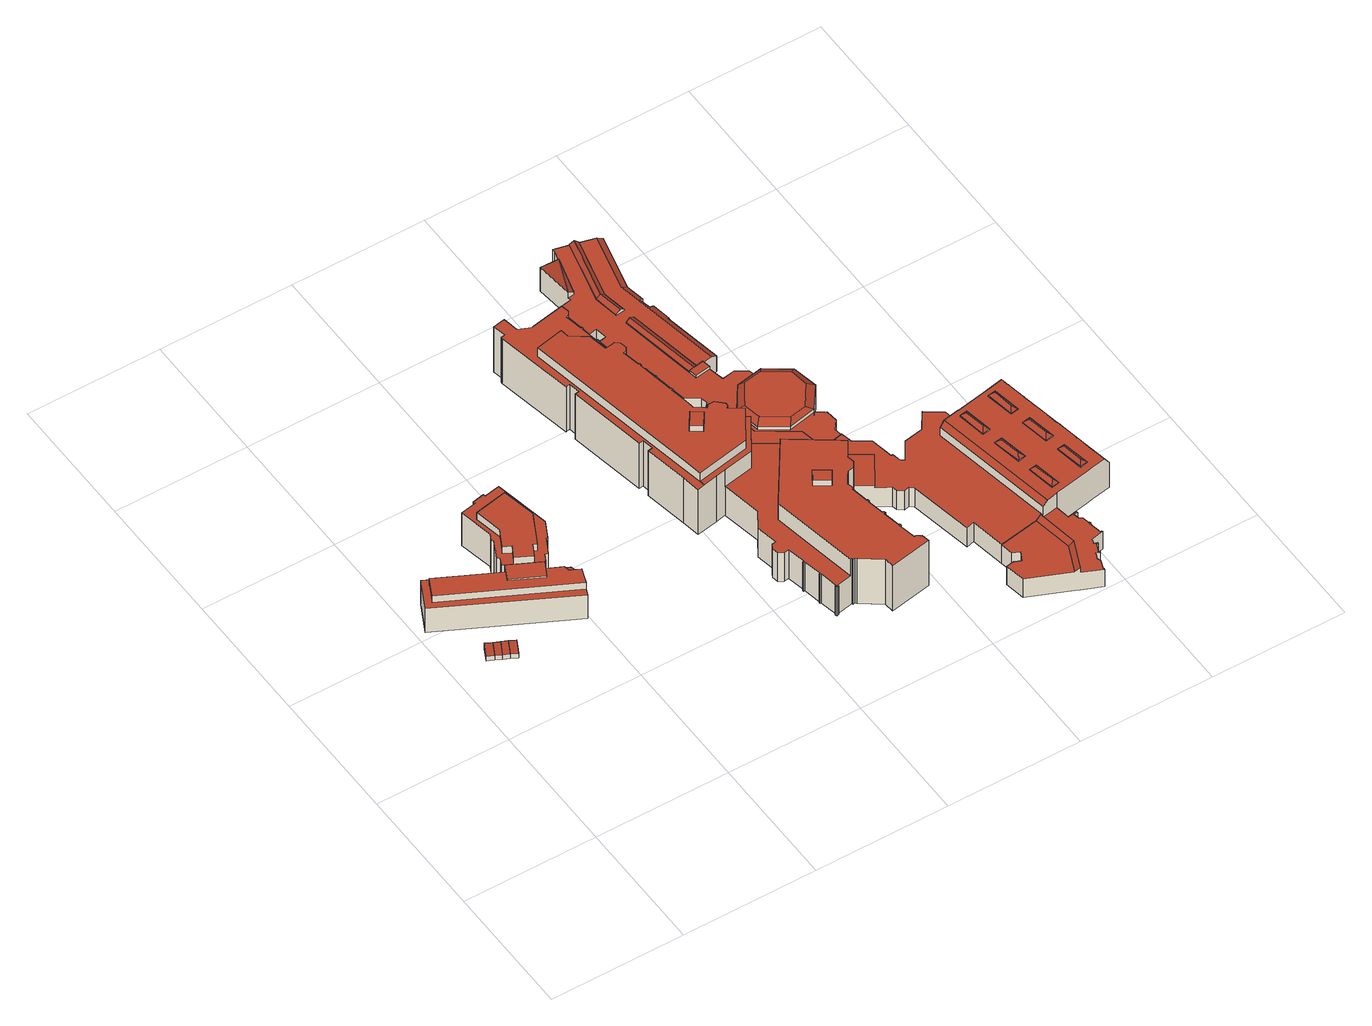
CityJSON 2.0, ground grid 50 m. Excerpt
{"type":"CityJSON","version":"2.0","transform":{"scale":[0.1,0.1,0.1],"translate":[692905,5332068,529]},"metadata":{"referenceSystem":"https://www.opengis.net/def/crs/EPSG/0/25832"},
"CityObjects":{
"building1":{"type":"Building","attributes":{"Gemeindeschluessel":"09162000","HoeheDach":"535.984","HoeheGrund":"533.250","Methode":"2000","NiedrigsteTraufeDesGebaeudes":"535.336","Geometrietyp2DReferenz":"3000","function":"31001_2000","roofType":"1000","measuredHeight":2.73},"geometry":[{"type":"MultiSurface","lod":"2","boundaries":[[[0,1,2,3]],[[4,5,6,7]],[[7,6,1,0]],[[4,7,0,3]],[[3,2,5,4]],[[2,1,6,5]]],"semantics":{"surfaces":[{"type":"WallSurface"},{"type":"GroundSurface"},{"type":"RoofSurface"}],"values":[0,0,0,1,0,2]}}]},
"building2":{"type":"Building","attributes":{"Gemeindeschluessel":"09162000","HoeheDach":"535.984","HoeheGrund":"533.170","Methode":"2000","NiedrigsteTraufeDesGebaeudes":"535.336","Geometrietyp2DReferenz":"3000","function":"31001_2000","roofType":"1000","measuredHeight":2.81},"geometry":[{"type":"MultiSurface","lod":"2","boundaries":[[[8,9,10,11]],[[3,0,8,11]],[[0,1,9,8]],[[3,2,1,0]],[[10,9,1,2]],[[11,10,2,3]]],"semantics":{"surfaces":[{"type":"WallSurface"},{"type":"GroundSurface"},{"type":"RoofSurface"}],"values":[0,1,0,0,2,0]}}]},
"building3":{"type":"Building","attributes":{"Gemeindeschluessel":"09162000","HoeheDach":"535.985","HoeheGrund":"533.180","Methode":"2000","NiedrigsteTraufeDesGebaeudes":"535.336","Geometrietyp2DReferenz":"3000","function":"31001_2000","roofType":"1000","measuredHeight":2.81},"geometry":[{"type":"MultiSurface","lod":"2","boundaries":[[[12,13,14,15]],[[11,8,12,15]],[[15,14,10,11]],[[14,13,9,10]],[[11,10,9,8]],[[8,9,13,12]]],"semantics":{"surfaces":[{"type":"WallSurface"},{"type":"GroundSurface"},{"type":"RoofSurface"}],"values":[0,1,0,2,0,0]}}]},
"building4":{"type":"Building","attributes":{"Gemeindeschluessel":"09162000","HoeheDach":"535.984","HoeheGrund":"533.190","Methode":"2000","NiedrigsteTraufeDesGebaeudes":"535.335","Geometrietyp2DReferenz":"3000","function":"31001_2000","roofType":"1000","measuredHeight":2.79},"geometry":[{"type":"MultiSurface","lod":"2","boundaries":[[[12,13,16,17]],[[15,12,17,18]],[[17,16,19,18]],[[19,16,13,14]],[[18,19,14,15]],[[15,14,13,12]]],"semantics":{"surfaces":[{"type":"WallSurface"},{"type":"GroundSurface"},{"type":"RoofSurface"}],"values":[0,1,0,2,0,0]}}]},
"building5":{"type":"Building","attributes":{"Gemeindeschluessel":"09162000","HoeheDach":"548.750","HoeheGrund":"534.010","Methode":"2000","NiedrigsteTraufeDesGebaeudes":"545.140","Geometrietyp2DReferenz":"3000","function":"31001_9998","roofType":"1000","measuredHeight":14.74,"storeysAboveGround":4},"geometry":[{"type":"MultiSurface","lod":"2","boundaries":[[[20,21,22,23,24,25,26,27,28]],[[29,30,31,32,33,34,35,36,37,38,39]],[[40,41,25,24,23]],[[42,36,35,43]],[[44,45,33,32,46,47]],[[27,48,49,28]],[[50,38,37,51]],[[37,36,42,51]],[[33,45,52,34]],[[42,43,53,41,40,54,55,50,51]],[[52,56,53,43,35,34]],[[29,39,20,28,49,57]],[[44,56,52,45]],[[58,30,29,57]],[[46,32,31,59]],[[26,60,48,27]],[[21,20,39,38,50,55]],[[59,58,57,49,48,60,47,46]],[[59,31,30,58]],[[26,25,41,53,56,44,47,60]],[[21,55,54,22]],[[22,54,40,23]]],"semantics":{"surfaces":[{"type":"GroundSurface"},{"type":"RoofSurface"},{"type":"WallSurface"}],"values":[0,1,2,2,2,2,2,2,2,1,2,2,1,2,2,2,2,1,2,2,2,2]}}]},
"building6":{"type":"Building","attributes":{"Gemeindeschluessel":"09162000","HoeheDach":"551.940","HoeheGrund":"533.730","Methode":"2000","NiedrigsteTraufeDesGebaeudes":"548.770","Geometrietyp2DReferenz":"3000","function":"31001_9998","roofType":"1000","measuredHeight":18.21,"storeysAboveGround":4},"geometry":[{"type":"MultiSurface","lod":"2","boundaries":[[[61,62,63,64]],[[65,66,67,68]],[[69,70,71,72]],[[73,74,75,76,77,78,79,80,81,82,83,84,65,68,85,86,61,64]],[[87,88,89,90]],[[79,78,91,92]],[[76,93,94,77]],[[68,67,95,85]],[[81,96,97,82]],[[87,90,98,99]],[[72,71,100,101]],[[84,102,66,65]],[[83,103,102,84]],[[77,94,91,78]],[[104,105,106,88,87,99,107,69,72,101,63,62,108,95,67,66,102,103,97,96,109,92,91,94,93,110,111,112]],[[82,97,103,83]],[[85,95,108,86]],[[104,113,114,105]],[[80,109,96,81]],[[99,98,115,107]],[[106,116,89,88]],[[73,64,63,101,100,113,104,112]],[[80,79,92,109]],[[73,112,111,74]],[[74,111,110,75]],[[107,115,70,69]],[[86,108,62,61]],[[105,114,116,106]],[[89,116,114,113,100,71,70,115,98,90]],[[76,75,110,93]]],"semantics":{"surfaces":[{"type":"WallSurface"},{"type":"GroundSurface"},{"type":"RoofSurface"}],"values":[0,0,0,1,0,0,0,0,0,0,0,0,0,0,2,0,0,0,0,0,0,0,0,0,0,0,0,0,2,0]}}]},
"building7":{"type":"Building","attributes":{"name":"Anton-Fingerle-Bildungszentrum","Gemeindeschluessel":"09162000","HoeheDach":"556.370","HoeheGrund":"529.050","Methode":"2000","NiedrigsteTraufeDesGebaeudes":"536.110","Geometrietyp2DReferenz":"3000","function":"31001_3020","roofType":"1000","measuredHeight":27.32,"storeysAboveGround":4},"geometry":[{"type":"MultiSurface","lod":"2","boundaries":[[[117,118,119,120]],[[121,122,123,124]],[[125,126,127,128]],[[129,130,131,132]],[[133,134,135,136]],[[137,138,139,140]],[[141,142,143,144]],[[145,146,147,148]],[[149,150,151,152,153,154]],[[155,156,157,158]],[[159,160,161,162]],[[163,164,165,166]],[[167,168,169,170]],[[171,172,173,174]],[[175,176,177,178]],[[158,157,179,180]],[[181,182,183,184]],[[140,139,185,186]],[[187,188,189,190]],[[191,192,193,194]],[[195,196,197,198]],[[199,200,201,202]],[[203,204,205,206]],[[207,208,209,210]],[[211,212,213,214,215,216]],[[217,218,219,220]],[[221,222,126,125]],[[223,224,225,226]],[[227,228,229,230]],[[231,232,233,234]],[[148,147,235,236]],[[237,238,239,240]],[[241,242,243,244]],[[245,246,247,248]],[[249,250,251,252]],[[253,254,255,256]],[[257,258,259,260]],[[261,262,263,264]],[[265,266,267,268]],[[269,270,271,272]],[[273,274,275,276,277,278,279,280,281]],[[282,283,284,285]],[[286,287,288,289]],[[290,291,292,293]],[[294,295,296,297,298,299,300]],[[230,229,301]],[[302,303,304,305]],[[237,240,306,307,308,309,310,311,243,242,312,313,314,315,155,158,180,316,317,205,204,318,319,320,321,322,323,324,325,326,327,328]],[[329,330,331,332]],[[333,334,335,336,337,338]],[[339,340,341,342]],[[343,313,312,344]],[[177,345,130]],[[346,347,348,349]],[[350,351,352,353]],[[354,308,307,355]],[[356,326,325,357]],[[358,359,360,361]],[[362,363,364,365]],[[366,367,368,369]],[[370,371,372,373]],[[374,375,371,370]],[[376,377,378,379]],[[380,323,322,381]],[[382,383,213,212]],[[384,385,386,387,388,389,335,334]],[[390,391,392,393]],[[394,395,164,163]],[[373,372,396,397]],[[398,399,400,401]],[[402,403,404,405]],[[406,407,231,234]],[[408,409,410,411,412]],[[413,414,415,416]],[[161,417,418,419,420,421,162]],[[422,423,424,425]],[[296,384,334,333,338,426,427,297]],[[428,429,430,431]],[[381,322,321,432]],[[433,434,200,435]],[[436,259,258,437]],[[438,439,440,441,442,443,434,433]],[[444,445,446,447]],[[448,449,450,451]],[[452,453,454,455]],[[456,457,458,459]],[[225,224,232,231]],[[460,461,462,463,120,119]],[[464,465,466,467,468,469,470,471,472,473,474,475]],[[476,477,478,479]],[[285,284,480,481]],[[482,483,484,485]],[[486,436,437,487]],[[488,489,483,482]],[[345,177,176,490]],[[418,417,491,492]],[[493,494,495,496]],[[179,497,498,317,316,180]],[[279,278,499,500,501,502,503,504,189,188,255,254,505,506,507,508,509,430,429,510,511,185,139,138,512,513,514,150,149,154,515,516,517,518,519,520,521,522,523,280],[524,525,526,527]],[[528,229,228,529]],[[530,517,516,531]],[[532,533,534,535]],[[536,487,258,257]],[[537,331,330,538,539,540,541,542,450,449,408,412]],[[543,544,545,546]],[[547,338,337,548,549]],[[550,551,351,350]],[[552,553,554,555]],[[556,515,154,153]],[[299,549,548,557,558,300]],[[559,540,539,560]],[[434,443,118,561,201,200]],[[420,419,383,382]],[[479,478,222,221]],[[525,457,456,526]],[[562,563,564,565]],[[566,567,568,569]],[[570,571,572,573]],[[389,574,575,332,331,537,576,335]],[[577,578,579,580]],[[581,582,583,584,393,392]],[[531,516,515,556]],[[178,177,130,129]],[[529,228,585,586]],[[587,588,589]],[[481,480,553,552]],[[590,191,194,591]],[[470,469,592,593]],[[361,360,594,595]],[[596,597,172,171]],[[598,599,600,601,276,275,602]],[[603,604,605,606,607,608,609]],[[610,435,200,199]],[[416,415,611,612]],[[613,614,462,461,615]],[[247,246,616,617]],[[615,461,460,441,440]],[[618,619,620,621]],[[622,623,624,625]],[[626,627,628,629]],[[630,631,632,633]],[[136,135,634,635]],[[636,324,323,380]],[[228,227,585]],[[637,301,229,528]],[[638,639,640,641]],[[642,643,644,645,407,406]],[[646,647,648,649]],[[650,651,359,358]],[[652,653,654,655]],[[505,254,253,656,657,506]],[[379,378,658,659]],[[660,661,662,663]],[[663,662,262,261]],[[664,522,521,665]],[[666,667,668,669]],[[546,545,122,121]],[[397,396,578,577]],[[670,671,672,673]],[[236,235,674,675]],[[676,677,678,679]],[[680,589,588,681]],[[625,624,597,596]],[[682,509,508,683]],[[684,685,399,398]],[[591,194,627,626]],[[614,613,395,394]],[[659,658,686,687]],[[641,640,533,532]],[[688,689,690,691,692,693,694,695,468,467,466,465,464,498,497,179],[626,629,590,591],[681,696,697,680],[141,144,452,455],[528,529,586,637],[257,260,698,536],[175,178,129,132]],[[699,700,701,702,492,491]],[[216,215,377,376]],[[703,704,705,706]],[[365,364,677,676]],[[707,708,587,589]],[[485,484,146,145]],[[226,225,645,644]],[[709,710,711,712]],[[349,348,713,714]],[[595,594,631,630]],[[715,716,717,718]],[[442,119,118,443]],[[190,189,504,719]],[[244,243,311,720]],[[721,142,454]],[[722,723,270,269]],[[259,436,486]],[[724,510,429,428]],[[725,520,519,726]],[[195,727,728,729,730,731,196]],[[673,672,544,543]],[[704,184,183,343,344,678,677,364,363,705]],[[210,209,732,733]],[[687,686,734,735]],[[583,582,736,737]],[[738,511,510,724]],[[612,611,391,390]],[[739,740,741,742,743,744,669,668,695,694,693,692,691,690]],[[745,238,237,328,746,747,748]],[[569,568,749,750]],[[751,752,623,622]],[[527,459,458,524]],[[735,734,567,566]],[[649,648,551,550]],[[277,753,754,500,499,278]],[[128,127,755,756]],[[303,439,438,304]],[[508,757,160,159,683]],[[758,233,232,224,223,411,410,759,760,761,762,763,565,564]],[[170,169,445,444]],[[701,700,748,747]],[[293,292,283,282]],[[764,765,268,267,766,767]],[[768,769,770,771]],[[168,772,534,533,640,639,400,399,685,773,602,275,274,273,281,774,664,665,725,726,775,732,209,208,424,423,736,582,581,392,391,611,415,414,776,634,135,134,446,445,169]],[[744,743,742,741,740,739,777,366,369,570,573,751,622,625,596,171,174,778,646,649,550,350,353,779,476,479,221,125,128,756,780,715,718,781,782,783,703,706,362,365,676,679,784,241,244,720,785,786,354,355,787,788,265,268,765,764,789,488,482,485,145,148,236,675,290,293,282,285,481,552,555,790,346,349,714,650,358,361,595,630,633,728,727,195,198,791,722,269,272,792,248,247,617,249,252,793,794,402,405,652,655,339,342,795,796,797,600,599,598,798,684,398,401,638,641,532,535,799,167,170,444,447,133,136,635,800,413,416,612,390,393,584,583,737,422,425,207,210,733,801,802,803,530,531,556,153,152,151,804,805,806,137,140,186,738,724,428,431,682,683,159,162,421,420,382,212,211,216,376,379,659,687,735,566,569,750,807,808,809,810,811,812,562,565,763,762,761,760,759,813,814,448,451,815,816,559,560,817,329,332,575,574,389,388,387,818,286,289,819,820,117,120,463,462,614,394,163,166,821,356,357,636,380,381,432,822,823,824,203,206,825,475,474,473,472,471,470,593,660,663,261,264,826,618,621,827,374,370,373,397,577,580,670,673,543,546,121,124,666,669]],[[192,628,627,193]],[[260,259,486,698]],[[824,318,204,203]],[[756,755,828,780]],[[823,319,318,824]],[[730,729,632,631,594,360,359,651,713,348,347,829,554,553,480,284,283,292,291,674,235,147,146,484,483,489,830,767,766,267,266,770,769,604,603,609,831,832,833],[712,217,220,709]],[[754,834,835,502,501,500]],[[804,514,513,805]],[[431,430,509,682]],[[733,732,775,801]],[[369,368,571,570]],[[272,271,836,792]],[[822,320,319,823]],[[802,801,775,726,519]],[[787,355,307,306,837,771,788]],[[568,567,734,686,658,378,377,215,214,213,383,419,418,492,702,701,747,746,838,165,164,395,613,302,305,610,199,202,288,287,839,386,385,295,294,300,558,557,336,335,576,537,412,411,223,226,644,643,642,840,758,564,563,841,842,843,844,845,846,749]],[[586,585,301,637]],[[826,847,619,618]],[[848,849,850,851]],[[447,446,134,133]],[[642,406,234,840]],[[156,688,179,157]],[[264,263,847,826]],[[220,219,710,709]],[[580,579,671,670]],[[633,632,729,728]],[[799,772,168,167]],[[174,173,852,778]],[[593,592,661,660]],[[441,460,119,442]],[[746,328,327,838]],[[697,707,589,680]],[[298,427,547,549,299]],[[304,438,433,435]],[[598,602,773,798]],[[407,645,225,231]],[[298,297,427]],[[256,255,188,187]],[[750,749,846,807]],[[759,410,409,813]],[[621,620,853,827]],[[780,828,716,715]],[[455,454,142,141]],[[797,854,601,600]],[[833,832,831,609,608,855,856,857]],[[785,310,309,786]],[[718,717,858,781]],[[502,835,859,860,861,862,503]],[[143,863,453]],[[820,561,118,117]],[[451,450,542,815]],[[405,404,653,652]],[[329,817,560,539,538,330]],[[526,456,459,527]],[[843,864,865,844]],[[844,865,866,845]],[[848,494,493,860,859,867,849]],[[605,604,769,768]],[[426,338,547,427]],[[353,352,868,779]],[[193,627,194]],[[802,519,518,803]],[[132,131,176,175]],[[198,197,869,791]],[[124,123,667,666]],[[573,572,752,751]],[[387,386,839,818]],[[820,819,289,288,202,201,561]],[[794,870,403,402]],[[803,518,517,530]],[[628,192,191]],[[708,871,588,587]],[[305,304,435,610]],[[774,523,522,664]],[[805,513,512,806]],[[792,836,245,248]],[[731,730,833,857]],[[542,541,540,559,816,815]],[[800,776,414,413]],[[872,182,181,873]],[[314,313,343]],[[464,475,825,206,205,317,498]],[[144,143,453,452]],[[186,185,511,738]],[[788,771,770,266,265]],[[681,588,871,696]],[[874,657,656,253,256,187,190,719,862,861,860,493,496,606,605,768,771,837,239,238,745,748,700,699,491,417,161,160,757]],[[453,863,721,454]],[[437,258,487]],[[838,327,326,356,821,166,165]],[[840,234,233,758]],[[679,678,344,784]],[[696,871,707,697]],[[675,674,291,290]],[[784,344,312,242,241]],[[714,713,651,650]],[[555,554,829,790]],[[818,839,287,286]],[[871,708,707]],[[183,182,875,314,343]],[[812,841,563,562]],[[806,512,138,137]],[[712,711,218,217]],[[876,864,843,842,811,810,809]],[[408,449,448,814,813,409]],[[342,341,877,795]],[[808,807,846,845,866,876,809]],[[793,878,870,794]],[[879,315,875,182,872]],[[314,875,315]],[[796,795,877,851,850,854,797]],[[811,842,841,812]],[[535,534,772,799]],[[151,150,514,804]],[[858,717,716,828,755,127,126,222,478,477,868,352,351,551,648,647,852,173,172,597,624,623,752,572,571,368,367,880,881,882,879,872,873]],[[635,634,776,800]],[[496,495,607,606]],[[281,280,523,774]],[[524,458,457,525]],[[252,251,878,793]],[[130,345,490,131]],[[629,628,191,590]],[[665,521,520,725]],[[830,489,488,789,764,767]],[[357,325,324,636]],[[827,853,375,374]],[[879,882,881,880,689,688,156,155,315]],[[689,880,367,366,777,739,690]],[[557,548,337,336]],[[240,239,837,306]],[[615,440,439,303]],[[783,782,781,858,873,181,184,704,703]],[[790,829,347,346]],[[695,668,667,123,122,545,544,672,671,579,578,396,372,371,375,853,620,619,847,263,262,662,661,592,469,468]],[[385,384,296,295]],[[425,424,208,207]],[[276,601,854,850,849,867,859,835,834,754,753,277]],[[432,321,320,822]],[[866,864,876]],[[613,615,303,302]],[[737,736,423,422]],[[798,773,685,684]],[[706,705,363,362]],[[507,506,657,874,757,508]],[[617,616,250,249]],[[404,403,870,878,251,250,616,246,245,836,271,270,723,869,197,196,731,857,856,855,608,607,495,494,848,851,877,341,340,654,653]],[[865,864,866]],[[401,400,639,638]],[[585,227,230,301]],[[791,869,723,722]],[[778,852,647,646]],[[863,143,142,721]],[[720,311,310,785]],[[779,868,477,476]],[[490,176,131]],[[655,654,340,339]],[[219,218,711,710]],[[698,486,487,536]],[[719,504,503,862]],[[786,309,308,354]]],"semantics":{"surfaces":[{"type":"WallSurface"},{"type":"RoofSurface"},{"type":"GroundSurface"}],"values":[0,0,0,0,0,0,0,0,0,0,0,0,0,0,0,0,1,0,0,1,0,0,0,0,0,0,0,0,1,1,0,0,0,0,0,0,0,0,0,0,0,0,0,0,0,1,0,1,0,0,0,0,1,0,0,0,0,0,0,0,0,0,0,0,0,0,0,0,0,0,0,1,1,0,0,0,1,0,0,1,1,1,0,0,0,1,1,0,0,0,0,0,1,0,1,0,0,0,1,0,0,0,0,1,0,1,0,0,0,0,0,1,0,0,0,0,0,0,0,0,0,0,0,0,1,0,0,0,0,0,0,0,0,0,0,0,1,0,0,0,0,0,0,1,0,0,0,0,0,0,0,0,0,0,0,0,0,0,0,0,0,0,0,0,0,0,0,0,0,1,0,0,0,0,1,0,0,0,0,0,0,1,0,0,1,0,1,0,0,0,0,1,0,0,0,0,0,0,0,0,0,0,0,0,0,0,1,0,0,0,0,0,0,0,1,2,1,0,0,0,0,1,0,0,0,0,0,0,0,0,0,1,0,0,0,0,0,1,0,0,0,0,0,0,0,1,0,0,1,1,0,1,0,0,0,0,0,0,0,0,0,0,0,0,1,0,0,0,0,0,0,0,0,0,0,0,1,0,0,0,0,0,0,0,0,0,1,1,0,0,0,0,0,0,0,0,0,0,0,0,0,0,1,1,1,0,0,0,0,0,0,0,0,0,1,1,0,0,0,0,0,0,0,0,0,0,0,0,0,0,1,0,0,0,0,0,1,0,0,0,0,0,0,0,0,0,1,0,0,1,0,0,1,0,1,0,0,0,0,0,0,1,1,0,1,0,0,1,0,0,1,0,1,0,0,0]}}]}
},
"vertices":[
[151,822,42],[151,822,70],[129,777,63],[129,777,42],[105,789,42],[105,789,63],[127,834,70],[127,834,42],
[174,811,42],[174,811,70],[151,766,63],[151,766,42],
[196,801,42],[196,801,70],[173,755,63],[173,755,42],
[220,789,70],[220,789,42],[197,743,42],[197,743,63],
[485,803,50],[468,757,50],[8,990,50],[63,1099,50],[197,1032,50],[292,984,50],[417,921,50],[489,885,50],[501,844,50],[498,836,192],[461,854,192],[457,875,192],[403,901,192],[386,867,192],[273,924,192],[290,958,192],[74,1067,192],[40,1000,192],[477,780,192],[485,803,192],[63,1099,161],[292,984,161],[74,1067,161],[290,958,161],[414,922,198],[386,867,198],[403,901,161],[414,922,161],[489,885,161],[501,844,161],[477,780,161],[40,1000,161],[273,924,198],[301,979,161],[8,990,161],[468,757,161],[301,979,198],[498,836,161],[461,854,161],[457,875,161],[417,921,161],
[431,947,47],[431,947,198],[417,921,198],[417,921,47],[510,1065,47],[510,1065,198],[478,1001,198],[478,1001,47],[421,974,198],[421,974,229],[408,981,229],[408,981,198],[292,984,47],[305,1010,47],[296,1019,47],[329,1085,47],[322,1090,47],[335,1114,47],[310,1240,47],[368,1251,47],[366,1259,47],[410,1268,47],[412,1260,47],[470,1271,47],[472,1002,47],[443,945,47],[335,1191,198],[355,1090,198],[355,1090,229],[335,1191,229],[335,1114,198],[310,1240,198],[329,1085,198],[322,1090,198],[472,1002,198],[366,1259,198],[410,1268,198],[456,1215,229],[456,1215,198],[385,937,229],[385,937,198],[470,1271,198],[412,1260,198],[327,966,198],[349,1010,198],[321,1024,198],[481,1093,198],[443,945,198],[368,1251,198],[296,1019,198],[305,1010,198],[292,984,198],[327,966,229],[349,1010,229],[481,1093,229],[321,1024,229],
[1489,1311,0],[1489,1311,99],[1575,1251,99],[1575,1251,0],[2164,434,0],[2164,434,112],[2165,429,112],[2165,429,0],[1958,78,0],[1958,78,80],[1945,84,80],[1945,84,0],[2074,365,147],[2074,365,150],[2055,468,150],[2055,468,147],[872,1847,0],[872,1847,210],[882,1793,210],[882,1793,0],[1114,1352,0],[1114,1352,249],[1119,1354,249],[1119,1354,0],[1961,449,147],[1961,449,150],[1979,348,150],[1979,348,147],[1406,573,0],[1406,573,210],[1407,566,210],[1407,566,0],[1093,1468,249],[1101,1424,249],[1101,1424,0],[1093,1468,0],[1088,1490,0],[1088,1490,249],[1891,304,89],[1891,304,127],[1807,767,127],[1807,767,89],[1144,1212,0],[1144,1212,94],[1220,1226,94],[1220,1226,0],[1572,1007,0],[1572,1007,86],[1546,973,86],[1546,973,0],[823,1783,0],[823,1783,210],[822,1789,210],[822,1789,0],[2004,202,0],[2004,202,80],[1999,200,80],[1999,200,0],[2083,473,147],[2083,473,150],[2102,371,150],[2102,371,147],[1826,772,147],[1826,772,89],[1858,41,101],[1905,150,101],[1886,150,86],[1842,48,86],[1120,1348,249],[1120,1348,0],[1213,1160,94],[1213,1160,249],[1238,1134,249],[1238,1134,94],[1895,652,150],[1907,670,165],[1893,744,165],[1876,757,150],[1162,377,0],[1162,377,134],[1163,373,134],[1163,373,0],[1388,1292,86],[1388,1292,99],[1464,1307,99],[1464,1307,86],[1816,884,0],[1816,884,89],[1877,842,89],[1877,842,0],[1066,1612,0],[1066,1612,210],[1071,1614,210],[1071,1614,0],[1210,1414,0],[1221,1350,0],[1221,1350,86],[1210,1414,86],[1197,1488,86],[1197,1488,0],[1369,720,210],[1369,720,235],[1344,684,235],[1344,684,210],[1961,84,0],[1961,84,80],[1312,2087,86],[1312,2087,89],[1257,1856,89],[1257,1856,86],[2028,693,165],[2045,681,150],[2026,784,150],[2015,767,165],[1240,1854,101],[1297,2090,101],[1281,2094,89],[1223,1853,89],[1402,565,210],[1402,565,0],[1476,886,89],[1476,886,94],[1588,811,94],[1588,811,89],[1691,398,0],[1691,398,89],[1661,391,89],[1661,391,0],[1140,450,134],[1144,451,134],[1144,451,0],[1140,450,0],[1126,516,0],[1126,516,134],[1125,522,134],[1125,522,0],[1180,1150,94],[1180,1150,249],[1188,1160,249],[1188,1160,94],[2055,629,147],[2055,629,150],[2074,524,150],[2074,524,147],[2108,745,0],[2108,745,110],[2109,740,110],[2109,740,0],[1443,711,0],[1443,711,210],[1420,707,210],[1420,707,0],[1159,379,0],[1159,379,134],[1145,445,134],[1145,445,0],[996,985,210],[1006,928,210],[1010,908,210],[1010,908,211],[1006,928,211],[1006,928,249],[996,985,249],[873,1658,249],[873,1658,210],[1415,494,0],[1415,494,210],[1428,429,210],[1428,429,0],[1419,1359,0],[1419,1359,86],[1459,1332,86],[1459,1332,0],[1419,502,0],[1419,502,210],[1421,495,210],[1421,495,0],[1297,1429,86],[1303,1399,86],[1303,1399,98],[1297,1429,98],[1297,1429,89],[1247,1717,89],[1247,1717,86],[1998,779,150],[1427,1051,86],[1427,1051,99],[1343,1108,99],[1343,1108,86],[1514,696,89],[1560,665,89],[1564,646,89],[1584,632,89],[1602,636,89],[1618,625,89],[1713,271,89],[1861,298,89],[1866,299,89],[1880,302,89],[1872,780,89],[1887,783,89],[1773,821,89],[1702,808,89],[1658,740,89],[1644,751,89],[1638,781,89],[1631,781,89],[1616,865,89],[1606,872,89],[1560,903,89],[1552,943,89],[1469,926,89],[1374,1668,0],[1374,1668,75],[1414,1452,74],[1414,1452,0],[1331,1435,98],[1354,1439,98],[1354,1439,86],[1331,1435,86],[1331,1435,89],[1318,1432,98],[1101,640,0],[1101,640,134],[1087,718,134],[1087,718,0],[1861,298,86],[1713,271,86],[2085,382,165],[1440,360,0],[1440,360,210],[1449,360,210],[1449,360,0],[1962,123,0],[1962,123,80],[1975,119,80],[1975,119,0],[1564,646,0],[1560,665,0],[1560,903,0],[1606,872,0],[1315,292,0],[1315,292,210],[1311,328,210],[1311,328,0],[1705,192,0],[1705,192,86],[1731,181,86],[1731,181,0],[1958,261,0],[1958,261,80],[1992,267,80],[1992,267,0],[2132,590,0],[2132,590,117],[2136,590,112],[2136,590,0],[2120,657,0],[2120,657,117],[1192,1513,0],[1192,1513,86],[1192,1520,86],[1192,1520,0],[1631,781,0],[1638,781,0],[1268,1318,0],[1268,1318,86],[1359,1408,98],[1359,1408,86],[1371,1350,86],[1371,1350,0],[1359,1408,0],[1354,1439,0],[1050,1749,0],[1050,1749,210],[1042,1747,210],[1042,1747,0],[1567,1049,0],[1567,1049,86],[2137,585,111],[2137,585,0],[958,1131,0],[958,1131,210],[952,1172,210],[952,1172,0],[1097,585,0],[1097,585,134],[1081,597,134],[1081,597,0],[1239,1761,89],[1256,1764,101],[1341,1852,74],[1341,1854,75],[1392,2067,75],[1371,2072,86],[1319,1854,86],[935,1773,0],[935,1773,210],[1055,1795,210],[1055,1795,0],[1258,1276,94],[1258,1276,86],[1272,1294,86],[1272,1294,0],[1258,1276,0],[1060,1678,0],[1060,1678,210],[1055,1676,210],[1055,1676,0],[1314,1432,98],[1310,1431,98],[1132,1283,0],[1132,1283,249],[1133,1277,249],[1133,1277,0],[1644,751,0],[1349,1192,118],[1404,1274,118],[1326,1202,99],[2057,537,165],[2043,611,165],[1361,1127,118],[1443,1071,118],[1507,1084,118],[1564,1164,118],[1552,1230,118],[1471,1286,118],[836,1791,0],[836,1791,210],[827,1839,210],[827,1839,0],[1353,1782,0],[1353,1782,75],[1340,1779,82],[1340,1779,0],[1951,343,147],[1951,343,150],[1933,444,150],[1933,444,147],[1114,1072,274],[1149,1121,274],[1112,1147,274],[1077,1098,274],[1593,1156,100],[1593,1155,99],[1593,1155,0],[1593,1156,0],[1887,782,147],[1900,784,147],[1994,801,147],[2022,807,147],[2071,816,147],[2094,820,110],[2094,820,0],[2071,816,0],[2022,807,0],[1994,801,0],[1900,784,0],[1887,782,0],[1968,115,0],[1968,115,80],[1956,86,80],[1956,86,0],[1432,430,210],[1432,430,0],[1390,636,0],[1390,636,210],[1401,572,210],[1401,572,0],[2045,519,150],[2026,624,150],[1395,637,0],[1395,637,210],[2072,456,165],[1293,1257,94],[1293,1257,86],[1268,1035,94],[1268,1035,134],[1448,916,134],[1448,916,94],[1872,780,147],[1887,783,147],[1011,929,249],[1204,966,249],[1254,1045,249],[1278,1081,249],[1231,1113,249],[1238,1122,249],[1173,1155,249],[1143,1177,249],[1142,1188,249],[1139,1211,249],[1127,1276,249],[1126,1283,249],[1115,1346,249],[1103,1417,249],[1107,1418,249],[1105,1425,249],[1099,1492,249],[1108,1505,249],[1103,1532,249],[1088,1544,249],[1080,1542,249],[1051,1538,249],[1038,1607,249],[981,1648,249],[976,1679,249],[1112,1147,249],[1149,1121,249],[1114,1072,249],[1077,1098,249],[2026,784,147],[2045,681,147],[1103,1532,0],[1108,1505,0],[899,1461,0],[899,1461,210],[892,1502,210],[892,1502,0],[2026,624,147],[1392,1447,86],[1375,1669,74],[1380,1670,71],[1367,1741,71],[1363,1740,74],[1349,1737,81],[2147,503,0],[2147,503,119],[2159,433,119],[2159,433,0],[1314,1432,101],[1280,1724,89],[1263,1720,101],[1968,138,0],[1968,138,80],[1433,424,0],[1433,424,210],[1428,423,210],[1428,423,0],[1099,1492,0],[1280,1724,86],[1263,1720,86],[1367,1741,0],[1380,1670,0],[1464,1306,99],[1225,2104,0],[1225,2104,86],[1227,2108,86],[1227,2108,0],[1153,1746,0],[1153,1746,86],[1124,1740,86],[1124,1740,0],[1993,261,0],[1993,261,80],[1979,259,80],[1979,259,0],[1380,1445,0],[1392,1447,0],[1380,1445,86],[2133,584,0],[2133,584,118],[2146,509,118],[2146,509,0],[1054,1684,210],[1054,1683,210],[1054,1683,0],[1054,1684,0],[2017,676,150],[2017,676,147],[1921,587,165],[1933,606,150],[1905,601,150],[1895,652,147],[1876,757,147],[2096,815,110],[2096,815,0],[1238,381,210],[1238,381,0],[2002,207,0],[2002,207,80],[982,902,0],[1010,908,0],[1059,917,0],[1059,917,211],[982,902,210],[1461,841,210],[1492,819,210],[1492,819,94],[1461,841,94],[1461,841,134],[1317,941,134],[1317,941,210],[1326,1202,86],[1061,1766,210],[1061,1766,0],[1534,1073,86],[1534,1073,0],[1534,1073,99],[1131,517,134],[1131,517,0],[2118,665,0],[2118,665,118],[2122,666,112],[2122,666,0],[1994,232,0],[1994,232,80],[1999,206,80],[1999,206,0],[1904,762,147],[1904,762,150],[1923,657,150],[1923,657,147],[1233,385,0],[1233,385,210],[1226,383,210],[1226,383,0],[883,1789,210],[883,1789,0],[1616,865,0],[1998,779,147],[935,1169,0],[935,1169,210],[883,1457,210],[883,1457,0],[1239,1761,86],[1256,1764,86],[1272,1766,86],[1272,1766,89],[2012,152,0],[2012,152,80],[2014,148,80],[2014,148,0],[1469,321,0],[1469,321,210],[1077,620,0],[1077,620,134],[1087,637,134],[1087,637,0],[1173,1155,94],[1143,1177,94],[1167,1515,86],[1167,1515,0],[2092,814,0],[2092,814,116],[2104,744,116],[2104,744,0],[981,1648,210],[1038,1607,210],[2161,428,0],[2161,428,119],[2175,356,117],[2175,356,0],[2150,510,0],[2150,510,112],[2151,504,112],[2151,504,0],[1414,502,210],[1414,502,0],[1746,214,0],[1746,214,86],[1721,225,86],[1721,225,0],[1905,601,147],[1933,606,147],[1127,1276,0],[1139,1211,0],[943,1129,0],[943,1129,210],[1133,1697,86],[1133,1697,0],[1910,307,147],[1949,314,147],[1949,315,147],[1956,316,147],[1984,321,147],[2079,338,147],[2107,344,147],[2156,353,147],[1952,500,147],[1924,495,147],[2045,519,147],[1297,1240,94],[1327,1103,94],[1327,1103,86],[1297,1240,86],[1690,113,0],[1690,113,86],[1677,187,86],[1677,187,0],[1924,495,150],[1935,513,165],[1293,719,210],[1293,719,235],[1316,756,235],[1316,756,210],[1463,349,210],[1463,349,0],[1928,17,0],[1928,17,80],[1932,15,80],[1932,15,0],[1238,1122,94],[1618,625,0],[1949,433,165],[1154,378,0],[1154,378,134],[1126,1283,0],[1051,1538,210],[1080,1542,210],[1219,388,0],[1224,389,0],[1224,389,210],[1219,388,210],[1219,388,134],[1073,1608,210],[1073,1608,0],[1160,1703,86],[1160,1703,0],[1059,1685,210],[1059,1685,0],[1115,1346,0],[1949,315,0],[1956,316,0],[1984,321,0],[2079,338,0],[2107,344,0],[2156,353,0],[1469,926,94],[1469,926,86],[1452,1018,86],[1452,1018,94],[1100,1886,86],[1100,1886,0],[1983,239,0],[1983,239,80],[1011,929,211],[1204,966,211],[1936,62,80],[1936,62,0],[1139,1211,94],[1281,2094,86],[1392,2067,0],[1371,2072,0],[1312,2087,0],[1297,2090,0],[1281,2094,0],[1390,663,0],[1409,692,0],[1409,692,210],[1390,663,210],[1453,759,94],[1453,759,210],[1458,733,210],[1458,733,94],[876,1499,210],[971,969,210],[976,1679,210],[1067,1606,210],[927,1771,210],[1949,314,0],[2008,151,0],[1973,113,0],[1941,50,0],[1930,10,0],[1858,41,0],[1842,48,0],[1713,271,0],[1602,636,0],[1584,632,0],[1514,696,0],[1458,733,0],[1392,651,0],[1432,402,0],[1156,371,0],[1141,444,0],[1130,523,0],[1117,588,0],[1126,780,0],[1099,924,0],[1099,925,0],[971,969,0],[876,1499,0],[927,1771,0],[1067,1606,0],[1080,1542,0],[1088,1544,0],[1105,1425,0],[1107,1418,0],[1103,1417,0],[1156,1896,0],[1154,1908,0],[1139,2046,0],[1215,2054,0],[1216,2054,0],[1229,2102,0],[1341,1854,0],[1341,1852,0],[1349,1737,0],[1363,1740,0],[1375,1669,0],[1398,1355,0],[1464,1307,0],[1464,1306,0],[1552,943,0],[1658,740,0],[1702,808,0],[1773,821,0],[1887,783,0],[2105,740,0],[2123,658,0],[1941,50,80],[1432,402,210],[1392,651,210],[1230,815,210],[1205,779,210],[1160,715,210],[1254,1045,211],[1278,1081,211],[1141,444,134],[1514,696,94],[1552,943,86],[1398,1355,86],[1223,1853,86],[1229,2102,86],[1216,2054,86],[1215,2054,86],[1176,1910,86],[1154,1908,86],[1156,1896,86],[2105,740,116],[1211,946,134],[1211,946,211],[1099,924,211],[1099,924,134],[2008,151,80],[2123,658,111],[1099,925,211],[1230,815,134],[1205,779,134],[1160,715,134],[1930,10,80],[1292,1072,211],[1292,1072,94],[1278,1081,94],[1231,1113,94],[1963,359,165],[1215,2054,97],[1176,1910,97],[1154,1908,112],[1268,1035,211],[1973,113,80],[1156,371,134],[1117,588,134],[1952,500,150],[1905,150,80],[1858,41,80],[1142,1188,94],[1880,302,101],[1139,2046,112],[1126,780,134],[1130,523,134],[1880,302,80],[1949,314,80],[1910,307,80],[1891,304,80]
]}
